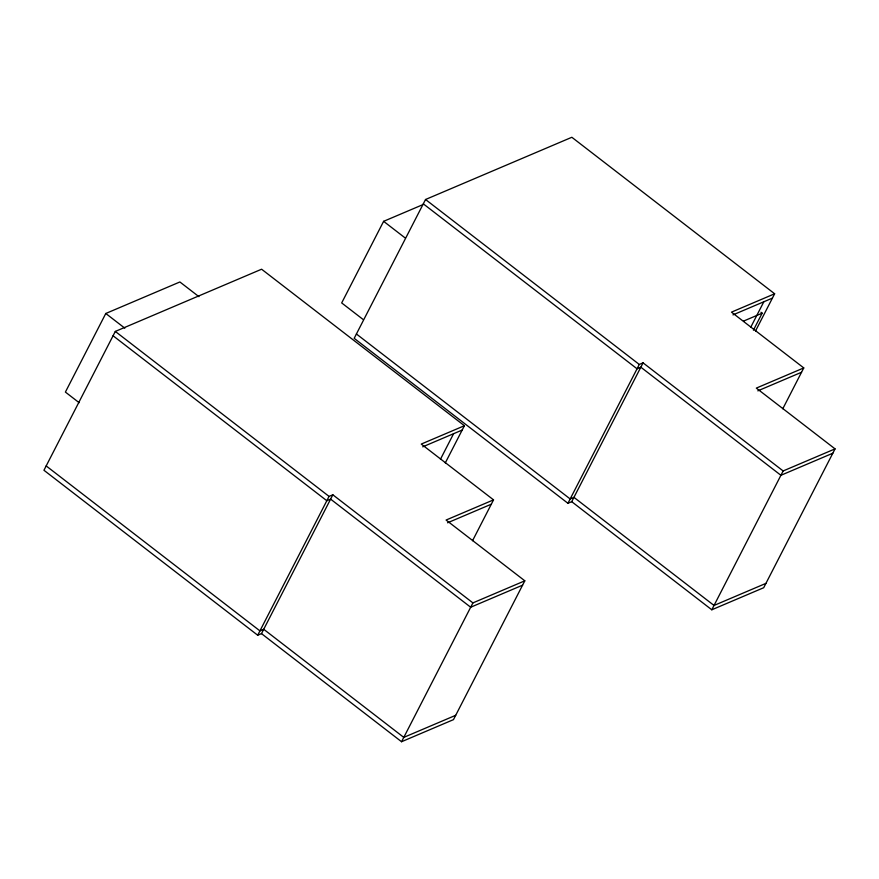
<?xml version="1.0" encoding="UTF-8"?>
<svg xmlns="http://www.w3.org/2000/svg" width="879" height="879" viewBox="0 0 879 879"><rect width="100%" height="100%" fill="white"/><g stroke="black" fill="none" stroke-linecap="round" stroke-linejoin="round"><path stroke-width="1.32" d="M198.918 296.662L179.887 281.972L105.788 313.484L65.398 392.078L79.143 402.692M115.303 331.427L43.95 470.265L257.701 635.22L261.481 633.616L332.833 494.789L472.913 602.895L524.818 580.821L446.071 520.049L493.537 499.865L421.25 444.071L464.409 425.722L261.601 269.216L115.303 331.427L329.054 496.393L332.833 494.789M422.854 204.653L383.618 221.332L341.689 302.936L362.939 319.341M425.535 199.5L354.182 338.327L567.944 503.293L571.713 501.678L643.065 362.851L783.145 470.957L835.05 448.883L756.303 388.111L803.769 367.927L731.482 312.144L774.641 293.784L571.844 137.278L425.535 199.5L639.286 364.455L643.065 362.851M257.701 635.22L329.054 496.393M440.456 459.256L453.586 433.71M445.301 462.903L464.409 425.722M472.55 540.695L493.537 499.865M261.481 633.616L401.56 741.722L472.913 602.895M524.818 580.821L453.465 719.648L401.56 741.722M567.944 503.293L639.286 364.455M750.699 327.318L763.829 301.772M753.413 330.185L762.159 313.177L760.961 312.243M755.533 330.965L774.641 293.784M782.793 408.757L803.769 367.927M571.713 501.678L711.803 609.784L783.145 470.957M835.05 448.883L763.697 587.721L711.803 609.784M422.711 446.84L462.178 430.051M732.954 314.902L772.41 298.124M743.59 321.077L762.159 313.177M447.587 522.796L491.306 504.205M757.819 390.858L801.538 372.267M522.587 585.161L470.683 607.235L330.603 499.129L326.823 500.733L113.072 335.767M832.82 453.223L780.915 475.297L640.835 367.191L637.055 368.795L423.304 203.84M455.696 715.308L403.791 737.382L263.711 629.276L259.931 630.88L46.18 465.925M765.928 583.381L714.034 605.455L573.943 497.349L570.174 498.953L356.413 333.987M383.618 221.332L404.878 237.737M105.788 313.484L124.818 328.175"/></g></svg>
